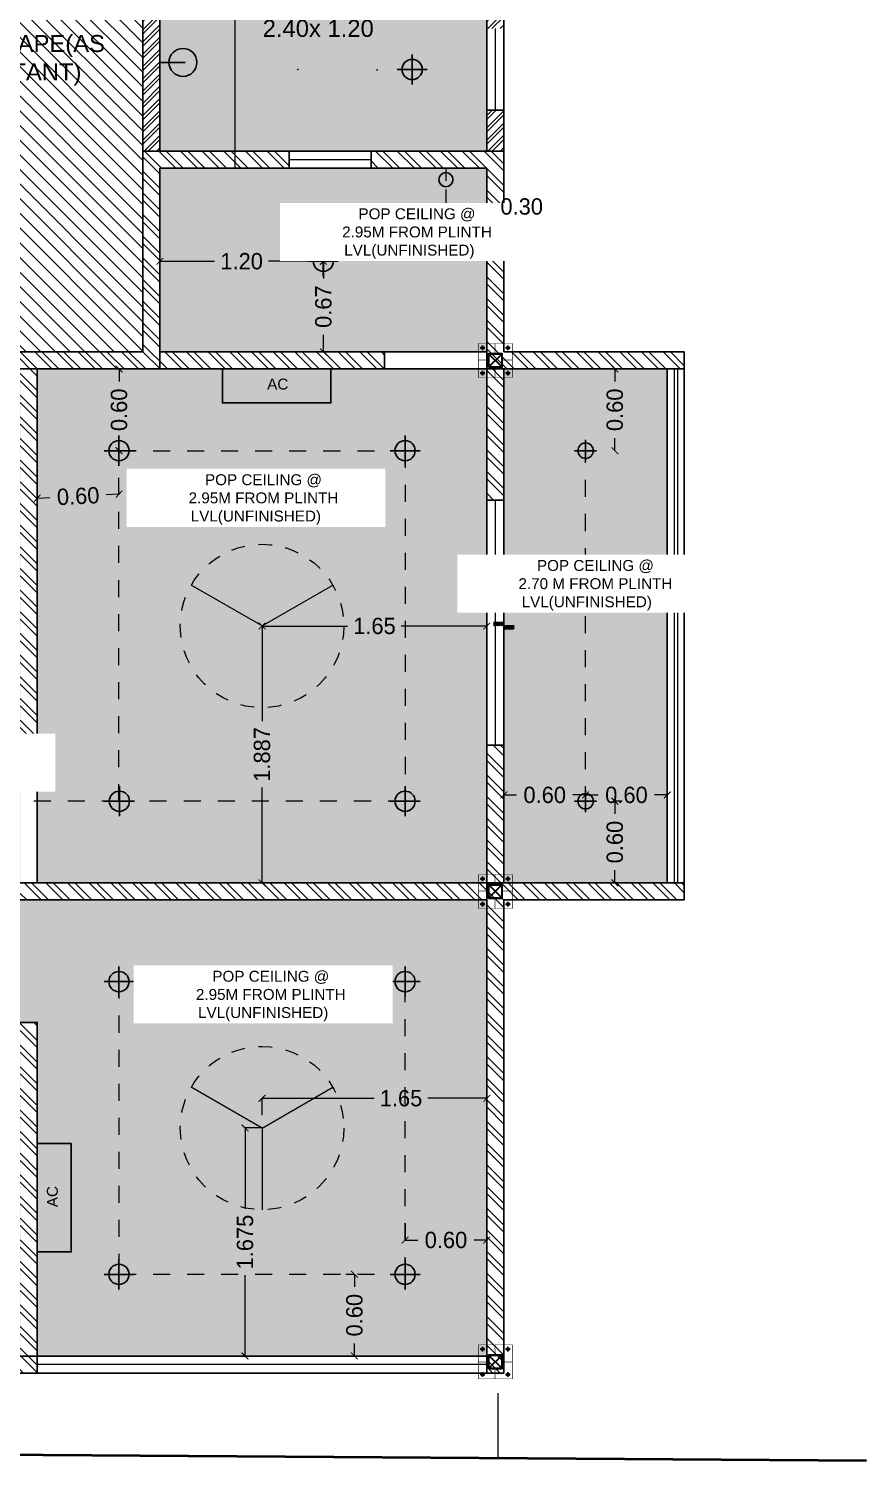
# Model space of a CAD drawing. Header units: metres. Extents: x 494 to 1845, y -666 to 1061.
# Drawn here: x 1543.15 to 1549.3, y 199.04 to 209.56 of the extents above; entities that cross this region are included whole.
import ezdxf

# ---------------------------------------------------------------- set-up
doc = ezdxf.new("R2010")
doc.units = ezdxf.units.M
doc.header["$MEASUREMENT"] = 0
for name, pattern in [('1', [0]), ('141011 - Typical Flr Plans -1 - 1.5 & 1-2 BHK_ Kolshet Namrata1$0$HIDDEN', [0.375, 0.25, -0.125]), ('_ZCAD_DYNDIM_LINETYPE_DATA_NAME_', [0.25, 0.125, -0.125]), ('HIDDEN', [0.375, 0.25, -0.125])]:
    doc.linetypes.add(name, pattern=pattern)
doc.layers.get('Defpoints').update_dxf_attribs({"color": 12})
for name, color, linetype, lineweight in [('.', 7, 'Continuous', 5), ('01 WALL', 7, 'Continuous', 25), ('A-Wall', 7, 'Continuous', 18), ('A-Wall Hatch', 8, 'Continuous', 9), ('DIMENSION', 8, 'Continuous', 5), ('ele ref line', 44, 'Continuous', 9), ('elec block', 14, 'Continuous', 9), ('Grid', 1, 'Continuous', 25), ('SCPL_BOLTS', 11, 'Continuous', 15), ('SCPL_ST PLATE', 222, 'Continuous', 0), ('VDA - FALSE CEILING', 7, 'Continuous', 5), ('VDA-HATCH', 8, 'Continuous', 9), ('VDA-PLUMBING', 8, 'Continuous', 13), ('VDA-RAILING', 25, 'Continuous', 5), ('VDA-SLIDING DOOR', 4, 'Continuous', 9), ('VDA-WALL', 250, 'Continuous', 25), ('VDA-WINDOW', 5, 'Continuous', 9), ('VDA_FURNITURE', 8, 'Continuous', 13)]:
    doc.layers.add(name, color=color, linetype=linetype, lineweight=lineweight)
for name, color, linetype in [('A-AREA', 1, 'Continuous'), ('BASE PLATE', 3, 'Continuous'), ('CEILING', 7, 'Continuous'), ('ceiling elec', 7, 'Continuous'), ('COLUMN', 1, 'Continuous'), ('PLOT - SURVEY', 1, '1'), ('SCPL HIDDEN', 8, 'HIDDEN'), ('SHEET', 7, 'Continuous'), ('TEXT', 7, 'Continuous'), ('TILE DROP', 180, '1'), ('VDA-TEXT', 250, '1'), ('VDA-WALL BELOW', 8, 'Continuous'), ('VDA_ELECTRICAL FIXTURES', 7, 'Continuous')]:
    doc.layers.add(name, color=color, linetype=linetype)
doc.styles.add('arial', font='arial.ttf', dxfattribs={"height": 0.3})
doc.styles.add('RS', font='GOTHIC.TTF')
doc.styles.get("Standard").update_dxf_attribs({"font": 'arial.ttf'})
doc.dimstyles.new('SMALL', dxfattribs={"dimtxt": 0.16, "dimasz": 0.05, "dimexe": 0, "dimexo": 0, "dimgap": 0.05, "dimtad": 0, "dimdec": 1, "dimzin": 0, "dimdsep": 46, "dimtxsty": 'RS', "dimblk": 'ARCHTICK', "dimcen": 2.5, "dimclrd": 256, "dimclre": 256, "dimclrt": 5, "dimadec": 0, "dimazin": 0, "dimtfac": 1, "dimtofl": 0, "dimtmove": 0, "dimatfit": 3, "dimldrblk": 'ARCHTICK', "dimfxl": 0, "dimtolj": 1, "dimtzin": 0, "dimarcsym": 0})
pattern_1 = [(135, (-4e-16, 0.375), (-0.00441942, -0.00441942), [])]

# ---------------------------------------------------------------- blocks, each defined once
blk = doc.blocks.new('athath')
at = {"layer": 'BASE PLATE', "const_width": 0.004}
blk.add_lwpolyline([(382058.464, 2057488.134), (382058.714, 2057488.134), (382058.714, 2057487.884), (382058.464, 2057487.884)], close=True, dxfattribs=at)
at = {"layer": 'COLUMN', "color": 5, "lineweight": 30}
for p, q in [((382058.639, 2057488.059), (382058.539, 2057487.959)), ((382058.639, 2057487.959), (382058.539, 2057488.059))]:
    blk.add_line(p, q, dxfattribs=at)
blk.add_lwpolyline([(382058.539, 2057488.059), (382058.539, 2057487.959), (382058.639, 2057487.959), (382058.639, 2057488.059)], close=True, dxfattribs=at)
at = {"layer": 'Grid', "color": 5, "const_width": 0.002}
blk.add_lwpolyline([(382058.539, 2057488.059), (382058.639, 2057488.059), (382058.639, 2057487.959), (382058.539, 2057487.959)], close=True, dxfattribs=at)
at = {"layer": 'Grid', "color": 5}
blk.add_lwpolyline([(382058.542, 2057488.056), (382058.636, 2057488.056), (382058.636, 2057487.962), (382058.542, 2057487.962)], close=True, dxfattribs=at)
at = {"layer": 'SCPL HIDDEN'}
for p, q in [((382058.513, 2057488.102), (382058.479, 2057488.102)), ((382058.496, 2057488.119), (382058.496, 2057488.085)), ((382058.665, 2057488.102), (382058.699, 2057488.102)), ((382058.682, 2057488.119), (382058.682, 2057488.085)), ((382058.513, 2057487.916), (382058.479, 2057487.916)), ((382058.496, 2057487.899), (382058.496, 2057487.933)), ((382058.665, 2057487.916), (382058.699, 2057487.916)), ((382058.682, 2057487.899), (382058.682, 2057487.933))]:
    blk.add_line(p, q, dxfattribs=at)
at = {"layer": 'SCPL_BOLTS'}
for centre in [(382058.496, 2057488.102), (382058.682, 2057488.102), (382058.496, 2057487.916), (382058.682, 2057487.916)]:
    blk.add_circle(centre, 0.0103, dxfattribs=at)
at = {"layer": 'SCPL_ST PLATE', "const_width": 0.002}
for points in [[(382058.586, 2057488.134), (382058.593, 2057488.134), (382058.593, 2057488.059), (382058.586, 2057488.059)], [(382058.464, 2057488.012), (382058.464, 2057488.005), (382058.539, 2057488.005), (382058.539, 2057488.012)], [(382058.586, 2057487.884), (382058.593, 2057487.884), (382058.593, 2057487.959), (382058.586, 2057487.959)], [(382058.639, 2057488.005), (382058.639, 2057488.012), (382058.714, 2057488.012), (382058.714, 2057488.005)]]:
    blk.add_lwpolyline(points, close=True, dxfattribs=at)
blk = doc.blocks.new('12w')
at = {"layer": 'VDA_ELECTRICAL FIXTURES', "color": 5, "ltscale": 0.1}
for p, q in [((87910.28, 3817.04), (87910.28, 3823.9)), ((87906.82, 3820.47), (87913.75, 3820.47))]:
    blk.add_line(p, q, dxfattribs=at)
blk.add_circle((87910.28, 3820.47), 2.32, dxfattribs=at)
blk = doc.blocks.new('TT-level diff-flat-14')
at = {"layer": 'TILE DROP'}
h = blk.add_hatch(dxfattribs=at)
h.set_pattern_fill('ANSI31', color=256, scale=0.05, angle=90, style=0)
h.set_pattern_definition(pattern_1)
h.paths.add_polyline_path([(-0.075, 0.025), (-0.075, 0), (0, 0), (0, 0.025)])
h = blk.add_hatch(dxfattribs=at)
h.set_pattern_fill('ANSI31', color=256, scale=0.05, angle=90, style=0)
h.set_pattern_definition(pattern_1)
h.paths.add_polyline_path([(0, 0), (0, -0.025), (0.075, -0.025), (0.075, 0)])
for points in [[(0, 0), (-0.075, 0)], [(0.075, -0.025), (0, -0.025), (0, 0), (-0.075, 0)]]:
    blk.add_lwpolyline(points, dxfattribs=at)
blk = doc.blocks.new('zw$4BD1')
at = {"color": 6}
blk.add_line((0.103, 0.272), (0.103, 0.085), dxfattribs=at)
at = {"layer": 'SHEET', "color": 6}
blk.add_circle((0.103, 0.103), 0.103, dxfattribs=at)
blk = doc.blocks.new('FAN 1')
at = {"layer": 'elec block', "color": 68, "true_color": 0x394d00}
for q in [(-3723.118, 868.374), (-3722.079, 868.374), (-3722.598, 867.474)]:
    blk.add_line((-3722.598, 868.074), q, dxfattribs=at)
at = {"layer": 'elec block', "color": 68, "linetype": '141011 - Typical Flr Plans -1 - 1.5 & 1-2 BHK_ Kolshet Namrata1$0$HIDDEN', "ltscale": 0.15, "true_color": 0x394d00}
blk.add_circle((-3722.598, 868.074), 0.6, dxfattribs=at)
blk = doc.blocks.new('AEYTUU')
at = {"layer": 'VDA_ELECTRICAL FIXTURES', "color": 6, "ltscale": 0.1}
for p, q in [((8244.0215, -3482.7523), (8243.8964, -3482.7523)), ((8243.959, -3482.8142), (8243.959, -3482.6904))]:
    blk.add_line(p, q, dxfattribs=at)
blk.add_circle((8243.959, -3482.7523), 0.0437, dxfattribs=at)
blk = doc.blocks.new('_ArchTick')
at = {"color": 0, "linetype": 'ByBlock', "const_width": 0.15}
blk.add_lwpolyline([(-0.5, -0.5), (0.5, 0.5)], dxfattribs=at)
blk = doc.blocks.new('*D667')
at = {"layer": 'Defpoints', "color": 0, "transparency": 16777216}
for p in [(6.955, 3.175), (7.209, 3.175), (7.209, 2.575)]:
    blk.add_point(p, dxfattribs=at)
at = {"layer": 'DIMENSION', "lineweight": -2, "transparency": 16777216}
for p, q in [((7.08, 3.175), (6.955, 3.175)), ((6.955, 3.175), (6.955, 3.082)), ((6.955, 2.575), (6.955, 2.668)), ((7.08, 2.575), (6.955, 2.575))]:
    blk.add_line(p, q, dxfattribs=at)
at = {"layer": 'DIMENSION', "lineweight": -2, "transparency": 16777216, "xscale": 0.05, "yscale": 0.05, "zscale": 0.05}
for p, rotation in [((6.955, 3.175), 90), ((6.955, 2.575), 270)]:
    blk.add_blockref('_ArchTick', p, dxfattribs=dict(at, rotation=rotation))
at = {"layer": 'DIMENSION', "color": 5, "transparency": 16777216, "insert": (6.955, 2.875), "char_height": 0.12, "attachment_point": 5, "rotation": 90, "style": 'RS'}
blk.add_mtext('\\A1;0.60', dxfattribs=at)
blk = doc.blocks.new('*D668')
at = {"layer": 'Defpoints', "color": 0, "transparency": 16777216}
for p in [(6.355, 2.228), (6.355, 2.226), (6.955, 2.259)]:
    blk.add_point(p, dxfattribs=at)
at = {"layer": 'DIMENSION', "lineweight": -2, "transparency": 16777216}
for p, q in [((6.355, 2.226), (6.448, 2.23)), ((6.355, 2.228), (6.355, 2.226)), ((6.955, 2.256), (6.861, 2.251)), ((6.955, 2.259), (6.955, 2.256))]:
    blk.add_line(p, q, dxfattribs=at)
at = {"layer": 'DIMENSION', "lineweight": -2, "transparency": 16777216, "xscale": 0.05, "yscale": 0.05, "zscale": 0.05}
for p, rotation in [((6.355, 2.226), 182.8813712850592), ((6.955, 2.256), 2.88137128505927)]:
    blk.add_blockref('_ArchTick', p, dxfattribs=dict(at, rotation=rotation))
at = {"layer": 'DIMENSION', "color": 5, "transparency": 16777216, "insert": (6.655, 2.241), "char_height": 0.12, "attachment_point": 5, "rotation": 2.8814, "style": 'RS'}
blk.add_mtext('\\A1;0.60', dxfattribs=at)
blk = doc.blocks.new('*D669')
at = {"layer": 'Defpoints', "color": 0, "transparency": 16777216}
for p in [(8.005, 1.287), (9.655, 1.287), (9.655, 1.287)]:
    blk.add_point(p, dxfattribs=at)
at = {"layer": 'DIMENSION', "lineweight": -2, "transparency": 16777216}
for p, q in [((8.005, 1.287), (8.633, 1.287)), ((8.005, 1.287), (8.005, 1.287)), ((9.655, 1.287), (9.026, 1.287)), ((9.655, 1.287), (9.655, 1.287))]:
    blk.add_line(p, q, dxfattribs=at)
at = {"layer": 'DIMENSION', "lineweight": -2, "transparency": 16777216, "xscale": 0.05, "yscale": 0.05, "zscale": 0.05}
for p, rotation in [((8.005, 1.287), 180.0001801217668), ((9.655, 1.287), 0.000180121766866083)]:
    blk.add_blockref('_ArchTick', p, dxfattribs=dict(at, rotation=rotation))
at = {"layer": 'DIMENSION', "color": 5, "transparency": 16777216, "insert": (8.83, 1.287), "char_height": 0.12, "attachment_point": 5, "rotation": 0.0002, "style": 'RS'}
blk.add_mtext('\\A1;1.65', dxfattribs=at)
blk = doc.blocks.new('*D670')
at = {"layer": 'Defpoints', "color": 0, "transparency": 16777216}
for p in [(8.005, 1.288), (8.005, -0.6), (8.005, -0.6)]:
    blk.add_point(p, dxfattribs=at)
at = {"layer": 'DIMENSION', "lineweight": -2, "transparency": 16777216}
for p, q in [((8.005, 1.288), (8.005, 1.288)), ((8.005, 1.288), (8.005, 0.588)), ((8.005, -0.6), (8.005, 0.1)), ((8.005, -0.6), (8.005, -0.6))]:
    blk.add_line(p, q, dxfattribs=at)
at = {"layer": 'DIMENSION', "lineweight": -2, "transparency": 16777216, "xscale": 0.05, "yscale": 0.05, "zscale": 0.05}
for p, rotation in [((8.005, 1.288), 90), ((8.005, -0.6), 270)]:
    blk.add_blockref('_ArchTick', p, dxfattribs=dict(at, rotation=rotation))
at = {"layer": 'DIMENSION', "color": 5, "transparency": 16777216, "insert": (8.005, 0.344), "char_height": 0.12, "attachment_point": 5, "rotation": 90, "style": 'RS'}
blk.add_mtext('\\A1;1.887', dxfattribs=at)
blk = doc.blocks.new('*D671')
at = {"layer": 'Defpoints', "color": 0, "transparency": 16777216}
for p in [(9.055, -3.061), (9.655, -3.061), (9.655, -3.223)]:
    blk.add_point(p, dxfattribs=at)
at = {"layer": 'DIMENSION', "lineweight": -2, "transparency": 16777216}
for p, q in [((9.055, -3.098), (9.055, -3.223)), ((9.655, -3.098), (9.655, -3.223)), ((9.055, -3.223), (9.148, -3.223)), ((9.655, -3.223), (9.561, -3.223))]:
    blk.add_line(p, q, dxfattribs=at)
at = {"layer": 'DIMENSION', "lineweight": -2, "transparency": 16777216, "xscale": 0.05, "yscale": 0.05, "zscale": 0.05}
for p, rotation in [((9.055, -3.223), 179.9989155204325), ((9.655, -3.223), 359.9989155204325)]:
    blk.add_blockref('_ArchTick', p, dxfattribs=dict(at, rotation=rotation))
at = {"layer": 'DIMENSION', "color": 5, "transparency": 16777216, "insert": (9.355, -3.223), "char_height": 0.12, "attachment_point": 5, "rotation": 359.9989, "style": 'RS'}
blk.add_mtext('\\A1;0.60', dxfattribs=at)
blk = doc.blocks.new('*D672')
at = {"layer": 'Defpoints', "color": 0, "transparency": 16777216}
for p in [(8.62, -3.475), (8.62, -4.075), (8.683, -4.075)]:
    blk.add_point(p, dxfattribs=at)
at = {"layer": 'DIMENSION', "lineweight": -2, "transparency": 16777216}
for p, q in [((8.62, -3.475), (8.683, -3.475)), ((8.683, -3.475), (8.683, -3.568)), ((8.683, -4.075), (8.683, -3.982)), ((8.62, -4.075), (8.683, -4.075))]:
    blk.add_line(p, q, dxfattribs=at)
at = {"layer": 'DIMENSION', "lineweight": -2, "transparency": 16777216, "xscale": 0.05, "yscale": 0.05, "zscale": 0.05}
for p, rotation in [((8.683, -3.475), 90), ((8.683, -4.075), 270)]:
    blk.add_blockref('_ArchTick', p, dxfattribs=dict(at, rotation=rotation))
at = {"layer": 'DIMENSION', "color": 5, "transparency": 16777216, "insert": (8.683, -3.775), "char_height": 0.12, "attachment_point": 5, "rotation": 90, "style": 'RS'}
blk.add_mtext('\\A1;0.60', dxfattribs=at)
blk = doc.blocks.new('*D673')
at = {"layer": 'Defpoints', "color": 0, "transparency": 16777216}
for p in [(9.655, -2.182), (8.005, -2.4), (9.655, -2.4)]:
    blk.add_point(p, dxfattribs=at)
at = {"layer": 'DIMENSION', "lineweight": -2, "transparency": 16777216}
for p, q in [((8.005, -2.307), (8.005, -2.182)), ((8.005, -2.182), (8.829, -2.182)), ((9.655, -2.182), (9.221, -2.182)), ((9.655, -2.307), (9.655, -2.182))]:
    blk.add_line(p, q, dxfattribs=at)
at = {"layer": 'DIMENSION', "lineweight": -2, "transparency": 16777216, "xscale": 0.05, "yscale": 0.05, "zscale": 0.05}
for p, rotation in [((8.005, -2.182), 180.0001342690408), ((9.655, -2.182), 0.0001342690408665978)]:
    blk.add_blockref('_ArchTick', p, dxfattribs=dict(at, rotation=rotation))
at = {"layer": 'DIMENSION', "color": 5, "transparency": 16777216, "insert": (9.025, -2.182), "char_height": 0.12, "attachment_point": 5, "rotation": 0.0001, "style": 'RS'}
blk.add_mtext('\\A1;1.65', dxfattribs=at)
blk = doc.blocks.new('*D674')
at = {"layer": 'Defpoints', "color": 0, "transparency": 16777216}
for p in [(8.005, -2.4), (7.88, -4.075), (8.005, -4.075)]:
    blk.add_point(p, dxfattribs=at)
at = {"layer": 'DIMENSION', "lineweight": -2, "transparency": 16777216}
for p, q in [((8.005, -2.4), (7.88, -2.4)), ((7.88, -2.4), (7.88, -2.995)), ((7.88, -4.075), (7.88, -3.48)), ((8.005, -4.075), (7.88, -4.075))]:
    blk.add_line(p, q, dxfattribs=at)
at = {"layer": 'DIMENSION', "lineweight": -2, "transparency": 16777216, "xscale": 0.05, "yscale": 0.05, "zscale": 0.05}
for p, rotation in [((7.88, -2.4), 90.00032576772769), ((7.88, -4.075), 270.0003257677276)]:
    blk.add_blockref('_ArchTick', p, dxfattribs=dict(at, rotation=rotation))
at = {"layer": 'DIMENSION', "color": 5, "transparency": 16777216, "insert": (7.88, -3.238), "char_height": 0.12, "attachment_point": 5, "rotation": 90.0003, "style": 'RS'}
blk.add_mtext('\\A1;1.675', dxfattribs=at)
blk = doc.blocks.new('*D679')
at = {"layer": 'Defpoints', "color": 0, "transparency": 16777216}
for p in [(7.255, 3.966), (7.255, 3.966), (8.455, 3.966)]:
    blk.add_point(p, dxfattribs=at)
at = {"layer": 'DIMENSION', "lineweight": -2, "transparency": 16777216}
for p, q in [((7.255, 3.966), (7.255, 3.966)), ((7.255, 3.966), (7.657, 3.966)), ((8.455, 3.966), (8.052, 3.966)), ((8.455, 3.966), (8.455, 3.966))]:
    blk.add_line(p, q, dxfattribs=at)
at = {"layer": 'DIMENSION', "lineweight": -2, "transparency": 16777216, "xscale": 0.05, "yscale": 0.05, "zscale": 0.05, "rotation": 180}
blk.add_blockref('_ArchTick', (7.255, 3.966), dxfattribs=at)
at = {"layer": 'DIMENSION', "lineweight": -2, "transparency": 16777216, "xscale": 0.05, "yscale": 0.05, "zscale": 0.05}
blk.add_blockref('_ArchTick', (8.455, 3.966), dxfattribs=at)
at = {"layer": 'DIMENSION', "color": 5, "transparency": 16777216, "insert": (7.855, 3.966), "char_height": 0.12, "attachment_point": 5, "style": 'RS'}
blk.add_mtext('\\A1;1.20', dxfattribs=at)
blk = doc.blocks.new('*D680')
at = {"layer": 'Defpoints', "color": 0, "transparency": 16777216}
for p in [(8.529, 3.966), (8.455, 3.3), (8.529, 3.3)]:
    blk.add_point(p, dxfattribs=at)
at = {"layer": 'DIMENSION', "lineweight": -2, "transparency": 16777216}
for p, q in [((8.529, 3.966), (8.455, 3.966)), ((8.455, 3.966), (8.455, 3.84)), ((8.455, 3.3), (8.455, 3.426)), ((8.529, 3.3), (8.455, 3.3))]:
    blk.add_line(p, q, dxfattribs=at)
at = {"layer": 'DIMENSION', "lineweight": -2, "transparency": 16777216, "xscale": 0.05, "yscale": 0.05, "zscale": 0.05}
for p, rotation in [((8.455, 3.966), 90), ((8.455, 3.3), 270)]:
    blk.add_blockref('_ArchTick', p, dxfattribs=dict(at, rotation=rotation))
at = {"layer": 'DIMENSION', "color": 5, "transparency": 16777216, "insert": (8.455, 3.633), "char_height": 0.12, "attachment_point": 5, "rotation": 90, "style": 'RS'}
blk.add_mtext('\\A1;0.67', dxfattribs=at)
blk = doc.blocks.new('*D681')
at = {"layer": 'Defpoints', "color": 0, "transparency": 16777216}
for p in [(9.355, 4.65), (9.655, 4.65), (9.655, 4.368)]:
    blk.add_point(p, dxfattribs=at)
at = {"layer": 'DIMENSION', "lineweight": -2, "transparency": 16777216}
for p, q in [((9.355, 4.493), (9.355, 4.368)), ((9.655, 4.493), (9.655, 4.368)), ((9.355, 4.368), (9.655, 4.368)), ((9.655, 4.368), (9.705, 4.368))]:
    blk.add_line(p, q, dxfattribs=at)
at = {"layer": 'DIMENSION', "lineweight": -2, "transparency": 16777216, "xscale": 0.05, "yscale": 0.05, "zscale": 0.05, "rotation": 180}
blk.add_blockref('_ArchTick', (9.355, 4.368), dxfattribs=at)
at = {"layer": 'DIMENSION', "lineweight": -2, "transparency": 16777216, "xscale": 0.05, "yscale": 0.05, "zscale": 0.05}
blk.add_blockref('_ArchTick', (9.655, 4.368), dxfattribs=at)
at = {"layer": 'DIMENSION', "color": 5, "transparency": 16777216, "insert": (9.911, 4.368), "char_height": 0.12, "attachment_point": 5, "style": 'RS'}
blk.add_mtext('\\A1;0.30', dxfattribs=at)
blk = doc.blocks.new('*D682')
at = {"layer": 'Defpoints', "color": 0, "transparency": 16777216}
for p in [(9.78, 0.046), (9.78, 0.043), (10.38, 0.043)]:
    blk.add_point(p, dxfattribs=at)
at = {"layer": 'DIMENSION', "lineweight": -2, "transparency": 16777216}
for p, q in [((9.78, 0.043), (9.78, 0.046)), ((9.78, 0.046), (9.873, 0.046)), ((10.38, 0.046), (10.286, 0.046)), ((10.38, 0.043), (10.38, 0.046))]:
    blk.add_line(p, q, dxfattribs=at)
at = {"layer": 'DIMENSION', "lineweight": -2, "transparency": 16777216, "xscale": 0.05, "yscale": 0.05, "zscale": 0.05, "rotation": 180}
blk.add_blockref('_ArchTick', (9.78, 0.046), dxfattribs=at)
at = {"layer": 'DIMENSION', "lineweight": -2, "transparency": 16777216, "xscale": 0.05, "yscale": 0.05, "zscale": 0.05}
blk.add_blockref('_ArchTick', (10.38, 0.046), dxfattribs=at)
at = {"layer": 'DIMENSION', "color": 5, "transparency": 16777216, "insert": (10.08, 0.046), "char_height": 0.12, "attachment_point": 5, "style": 'RS'}
blk.add_mtext('\\A1;0.60', dxfattribs=at)
blk = doc.blocks.new('*D683')
at = {"layer": 'Defpoints', "color": 0, "transparency": 16777216}
for p in [(10.98, 0.046), (10.38, -0.046), (10.98, -0.046)]:
    blk.add_point(p, dxfattribs=at)
at = {"layer": 'DIMENSION', "lineweight": -2, "transparency": 16777216}
for p, q in [((10.38, -0.046), (10.38, 0.046)), ((10.38, 0.046), (10.473, 0.046)), ((10.98, 0.046), (10.886, 0.046)), ((10.98, -0.046), (10.98, 0.046))]:
    blk.add_line(p, q, dxfattribs=at)
at = {"layer": 'DIMENSION', "lineweight": -2, "transparency": 16777216, "xscale": 0.05, "yscale": 0.05, "zscale": 0.05, "rotation": 180}
blk.add_blockref('_ArchTick', (10.38, 0.046), dxfattribs=at)
at = {"layer": 'DIMENSION', "lineweight": -2, "transparency": 16777216, "xscale": 0.05, "yscale": 0.05, "zscale": 0.05}
blk.add_blockref('_ArchTick', (10.98, 0.046), dxfattribs=at)
at = {"layer": 'DIMENSION', "color": 5, "transparency": 16777216, "insert": (10.68, 0.046), "char_height": 0.12, "attachment_point": 5, "style": 'RS'}
blk.add_mtext('\\A1;0.60', dxfattribs=at)
blk = doc.blocks.new('*D684')
at = {"layer": 'Defpoints', "color": 0, "transparency": 16777216}
for p in [(10.648, 0), (10.595, -0.6), (10.648, -0.6)]:
    blk.add_point(p, dxfattribs=at)
at = {"layer": 'DIMENSION', "lineweight": -2, "transparency": 16777216}
for p, q in [((10.648, 0), (10.595, 0)), ((10.595, 0), (10.595, -0.093)), ((10.595, -0.6), (10.595, -0.507)), ((10.648, -0.6), (10.595, -0.6))]:
    blk.add_line(p, q, dxfattribs=at)
at = {"layer": 'DIMENSION', "lineweight": -2, "transparency": 16777216, "xscale": 0.05, "yscale": 0.05, "zscale": 0.05}
for p, rotation in [((10.595, 0), 89.99993965335076), ((10.595, -0.6), 269.9999396533508)]:
    blk.add_blockref('_ArchTick', p, dxfattribs=dict(at, rotation=rotation))
at = {"layer": 'DIMENSION', "color": 5, "transparency": 16777216, "insert": (10.595, -0.3), "char_height": 0.12, "attachment_point": 5, "rotation": 89.9999, "style": 'RS'}
blk.add_mtext('\\A1;0.60', dxfattribs=at)
blk = doc.blocks.new('*D685')
at = {"layer": 'Defpoints', "color": 0, "transparency": 16777216}
for p in [(10.595, 3.175), (10.595, 3.175), (10.595, 2.575)]:
    blk.add_point(p, dxfattribs=at)
at = {"layer": 'DIMENSION', "lineweight": -2, "transparency": 16777216}
for p, q in [((10.595, 3.175), (10.595, 3.175)), ((10.595, 3.175), (10.595, 3.082)), ((10.595, 2.575), (10.595, 2.668)), ((10.595, 2.575), (10.595, 2.575))]:
    blk.add_line(p, q, dxfattribs=at)
at = {"layer": 'DIMENSION', "lineweight": -2, "transparency": 16777216, "xscale": 0.05, "yscale": 0.05, "zscale": 0.05}
for p, rotation in [((10.595, 3.175), 90), ((10.595, 2.575), 270)]:
    blk.add_blockref('_ArchTick', p, dxfattribs=dict(at, rotation=rotation))
at = {"layer": 'DIMENSION', "color": 5, "transparency": 16777216, "insert": (10.595, 2.875), "char_height": 0.12, "attachment_point": 5, "rotation": 90, "style": 'RS'}
blk.add_mtext('\\A1;0.60', dxfattribs=at)
blk = doc.blocks.new('FDG GHGS')
at = {"layer": 'VDA_ELECTRICAL FIXTURES', "color": 1}
blk.add_lwpolyline([(2747.225, -2336.761), (2751.192, -2336.761), (2751.192, -2338.001), (2747.225, -2338.001)], close=True, dxfattribs=at)
at = {"layer": 'VDA_ELECTRICAL FIXTURES', "extrusion": (-0.000127556, -1.52776e-05, 1), "insert": (2749.25, -2337.113, 0), "char_height": 0.4, "width": 11.8893, "attachment_point": 2, "text_direction": (1, 0, 0.000128)}
blk.add_mtext('AC', dxfattribs=at)
blk = doc.blocks.new('sadfadsf')
at = {"layer": 'A-Wall Hatch', "ltscale": 0.1}
h = blk.add_hatch(dxfattribs=at)
h.set_pattern_fill('ANSI32', color=256, scale=0.3, angle=270)
h.set_pattern_definition([(315, (0.4603, -2.02692), (0.0795495, 0.0795495), []), (315, (0.4603, -2.07996), (0.0795495, 0.0795495), [])])
h.paths.add_polyline_path([(2.6547, 2.875), (0.9847, 2.875), (0.9847, 5.55), (4.8797, 5.55), (4.8797, 5.675), (-0.6153, 5.675), (-0.6153, 5.55), (0.8597, 5.55), (0.8597, 4.35), (0.5097, 4.35), (0.5097, 4.225), (0.8597, 4.225), (0.8597, 2.875), (0.5097, 2.875), (0.5097, 2.75), (2.6547, 2.75)])
h.paths.add_polyline_path([(-1.4903, -2.65), (-1.4903, -0.6), (-0.6153, -0.6), (-0.6153, 4.35), (-0.4903, 4.35), (-0.4903, -0.6), (-0.2203, -0.6), (-0.2203, -0.725), (-1.3653, -0.725), (-1.3653, -2.65)])
h.paths.add_polyline_path([(3.8547, -0.6), (1.5797, -0.6), (1.5797, -4.2), (1.7047, -4.2), (1.7047, -0.725), (3.8547, -0.725)])
h.paths.add_polyline_path([(5.2547, 3.2999), (5.2488, 3.2999), (4.8797, 3.3), (4.8797, 4.35), (4.7547, 4.35), (4.7547, 3.3), (3.8547, 3.3), (3.8547, 2.75), (3.9797, 2.75), (3.9797, 3.175), (4.7547, 3.175), (4.7547, 0.3), (4.8797, 0.3), (4.8797, 1.1), (5.6047, 1.1), (5.6047, 1.225), (4.8797, 1.225), (4.8797, 3.175), (5.2547, 3.175)])
h.paths.add_polyline_path([(8.9047, 3.3), (7.2547, 3.3), (7.2547, 4.65), (8.2047, 4.65), (8.2047, 4.7749), (7.1297, 4.775), (7.1297, 3.3), (5.8547, 3.3), (5.8547, 3.175), (8.9047, 3.175)])
h.paths.add_polyline_path([(5.6047, -1.625), (4.8797, -1.625), (4.8797, -0.725), (5.3297, -0.725), (5.3297, -0.6), (4.7547, -0.6), (4.7547, -4.2), (5.2547, -4.2), (5.2547, -4.0751), (5.2488, -4.0751), (4.8797, -4.075), (4.8797, -1.75), (5.6047, -1.75)])
h.paths.add_polyline_path([(9.7797, 4.775), (8.8047, 4.775), (8.8047, 4.65), (9.6547, 4.65), (9.6547, 3.3), (9.7797, 3.3)])
h.paths.add_polyline_path([(6.3547, -1.625), (6.2297, -1.625), (6.2297, -4.075), (5.8547, -4.075), (5.8547, -4.2), (6.3547, -4.2)])
h.paths.add_polyline_path([(6.3547, 3.175), (6.2297, 3.175), (6.2297, 0.3), (6.3547, 0.3)])
h.paths.add_polyline_path([(11.1047, 3.3), (9.7797, 3.3), (9.7797, 3.175), (11.1047, 3.175)])
h.paths.add_polyline_path([(9.7797, 3.3), (9.6547, 3.3), (9.6547, 3.175), (9.7797, 3.175)])
h.paths.add_polyline_path([(9.7797, 0.4125), (9.6547, 0.4125), (9.6547, -0.6), (6.2297, -0.6), (6.2297, -0.725), (9.6547, -0.725), (9.6547, -4.2), (9.7797, -4.2), (9.7797, -0.725), (11.1047, -0.725), (11.1047, -0.6), (9.7797, -0.6)])
h.paths.add_polyline_path([(9.6547, 2.2125), (9.7797, 2.2125), (9.7797, 3.175), (9.6547, 3.175)])
at = {"layer": 'VDA-HATCH', "true_color": 0xdbdbdb}
h = blk.add_hatch(color=254, dxfattribs=at)
h.dxf.hatch_style = 1
h.paths.add_polyline_path([(-0.4903, 2.75), (3.9797, 2.75), (3.9797, 3.175), (4.7547, 3.175), (4.7547, -0.6), (-0.4903, -0.6)])
h.paths.add_polyline_path([(6.3547, -4.075), (9.6547, -4.075), (9.6547, -0.725), (4.8797, -0.725), (4.8797, -1.625), (6.3547, -1.625)])
h.paths.add_polyline_path([(6.3547, 3.175), (9.6547, 3.175), (9.6547, -0.6), (6.3547, -0.6)])
h.paths.add_polyline_path([(1.7047, -0.725), (4.7547, -0.725), (4.7547, -4.075), (1.7047, -4.075)])
h.paths.add_polyline_path([(0.9847, 2.875), (3.8547, 2.875), (3.8547, 3.3), (4.7547, 3.3), (4.7547, 5.55), (0.9847, 5.55)])
h.paths.add_polyline_path([(7.2547, 3.3), (9.6547, 3.3), (9.6547, 4.65), (7.2547, 4.65)])
h.paths.add_polyline_path([(4.8797, -1.75), (6.2297, -1.75), (6.2297, -4.075), (4.8797, -4.075)])
h.paths.add_polyline_path([(4.8797, 1.225), (6.2297, 1.225), (6.2297, 3.175), (4.8797, 3.175)])
h.paths.add_polyline_path([(4.8797, 1.1), (6.2297, 1.1), (6.2297, -0.6), (4.8797, -0.6)])
h.paths.add_polyline_path([(0.8597, 2.875), (-0.4903, 2.875), (-0.4903, 4.225), (0.8597, 4.225)])
h.paths.add_polyline_path([(0.8597, 4.35), (-0.4903, 4.35), (-0.4903, 5.55), (0.8597, 5.55)])
at = {"layer": 'VDA-HATCH', "true_color": 0xb2b2b2}
h = blk.add_hatch(color=253, dxfattribs=at)
h.dxf.hatch_style = 1
h.paths.add_polyline_path([(-1.3653, -0.725), (1.5797, -0.725), (1.5797, -2.525), (-1.3653, -2.525)])
h.paths.add_polyline_path([(9.7797, 3.175), (10.9797, 3.175), (10.9797, -0.6), (9.7797, -0.6)])
at = {"layer": 'A-AREA'}
blk.add_lwpolyline([(4.7547, 5.55), (4.7547, 3.175), (7.2547, 3.175), (7.2547, 4.65), (9.6547, 4.65), (9.6547, 3.175), (10.9797, 3.175), (10.9797, -0.6), (9.6548, -0.6), (9.6547, -4.075), (1.7047, -4.075), (1.7047, -2.525), (-1.3653, -2.525), (-1.3653, -0.725), (-0.4903, -0.725)], dxfattribs=at)
at = {"layer": 'CEILING', "color": 6}
for points in [[(7.2547, 3.3), (9.6547, 3.3), (9.6547, 4.65), (7.2547, 4.65)], [(6.3547, 3.175), (9.6547, 3.175), (9.6547, -0.6), (6.3547, -0.6)], [(9.7797, 3.175), (10.9797, 3.175), (10.9797, -0.6), (9.7797, -0.6)], [(6.3547, -4.075), (9.6547, -4.075), (9.6547, -0.725), (4.8797, -0.725), (4.8797, -1.625), (6.3547, -1.625)]]:
    blk.add_lwpolyline(points, close=True, dxfattribs=at)
at = {"layer": 'VDA - FALSE CEILING', "color": 253, "linetype": '_ZCAD_DYNDIM_LINETYPE_DATA_NAME_'}
for p, q in [((10.3797, -0.0151), (10.3797, 2.575)), ((6.9547, 0), (4.1547, 0))]:
    blk.add_line(p, q, dxfattribs=at)
for points in [[(9.0547, 0), (6.9547, 0), (6.9547, 2.575), (9.0547, 2.575)], [(6.9547, -3.475), (9.0548, -3.475), (9.0548, -1.325), (6.9547, -1.325)]]:
    blk.add_lwpolyline(points, close=True, dxfattribs=at)
at = {"layer": 'VDA-RAILING'}
for p, q in [((11.0297, 3.175), (11.0297, -0.6)), ((11.0547, 3.175), (11.0547, -0.6))]:
    blk.add_line(p, q, dxfattribs=at)
at = {"layer": 'VDA-SLIDING DOOR'}
for p, q in [((9.7172, 2.2125), (9.7172, 0.4125)), ((9.6547, -4.1375), (6.3547, -4.1375))]:
    blk.add_line(p, q, dxfattribs=at)
at = {"layer": 'VDA-WALL'}
for p, q in [((7.1297, 4.775), (8.2047, 4.7749)), ((7.1297, 3.3), (7.1297, 4.775)), ((8.2047, 4.65), (8.2047, 4.7749)), ((8.8047, 4.775), (9.7797, 4.775)), ((8.8047, 4.65), (8.8047, 4.775)), ((9.7797, 3.3), (9.7797, 4.775)), ((7.2547, 4.65), (8.2047, 4.65)), ((7.2547, 3.3), (7.2547, 4.65)), ((8.8047, 4.65), (9.6547, 4.65)), ((9.6547, 2.2125), (9.6547, 4.65)), ((5.8547, 3.3), (7.1297, 3.3)), ((7.2547, 3.3), (8.9047, 3.3)), ((8.9047, 3.175), (8.9047, 3.3)), ((9.7797, 3.3), (11.1047, 3.3)), ((11.1047, 3.175), (11.1047, 3.3)), ((5.8547, 3.175), (8.9047, 3.175)), ((6.3547, 0.3), (6.3547, 3.175)), ((9.7797, 3.175), (11.1047, 3.175)), ((9.7797, 2.2125), (9.7797, 3.175)), ((9.6547, 2.2125), (9.7797, 2.2125)), ((9.6547, -0.6), (9.6547, 0.4125)), ((9.6547, 0.4125), (9.7797, 0.4125)), ((9.7797, -0.6), (9.7797, 0.4125)), ((6.3547, 0.3), (6.2297, 0.3)), ((9.6547, -0.6), (6.2297, -0.6)), ((11.1047, -0.6), (9.7797, -0.6)), ((11.1047, -0.725), (11.1047, -0.6)), ((9.6547, -0.725), (6.2297, -0.725)), ((9.6547, -4.2), (9.6547, -0.725)), ((9.7797, -4.2), (9.7797, -0.725)), ((11.1047, -0.725), (9.7797, -0.725)), ((6.2297, -1.625), (6.3547, -1.625)), ((6.3547, -4.2), (6.3547, -1.625)), ((5.8547, -4.2), (6.3547, -4.2)), ((9.6547, -4.2), (9.7797, -4.2))]:
    blk.add_line(p, q, dxfattribs=at)
at = {"layer": 'VDA-WALL BELOW'}
for p, q in [((8.2047, 4.7749), (8.8047, 4.7749)), ((8.8047, 4.65), (8.2047, 4.65)), ((10.9797, 3.175), (10.9797, -0.6)), ((11.1047, 3.175), (11.1047, -0.6)), ((9.6547, 2.2125), (9.6547, 0.4125)), ((9.7797, 2.2125), (9.7797, 0.4125)), ((9.6547, -4.075), (6.3547, -4.075)), ((9.6547, -4.2), (6.3547, -4.2))]:
    blk.add_line(p, q, dxfattribs=at)
at = {"layer": 'VDA-WINDOW'}
blk.add_line((8.8047, 4.7125), (8.2047, 4.7125), dxfattribs=at)
at = {"xscale": 0.4999999999995894, "yscale": 0.4999999999995894, "zscale": 0.4999999999995894}
blk.add_blockref('zw$4BD1', (9.3034, 4.5141, 0), dxfattribs=at)
at = {"rotation": 180}
blk.add_blockref('TT-level diff-flat-14', (9.7797, 1.2875), dxfattribs=at)
at = {"layer": '01 WALL', "xscale": 1.296, "yscale": 1.296, "zscale": 1.296}
for p in [(-10673.7911, 4516.222), (-10673.7911, 4513.647)]:
    blk.add_blockref('AEYTUU', p, dxfattribs=at)
at = {"layer": 'A-Wall', "color": 2, "xscale": 0.2008498186047711, "yscale": 0.2008498186047711, "zscale": 0.2008498186047711}
blk.add_blockref('FDG GHGS', (-544.0661, 472.513), dxfattribs=at)
at = {"layer": 'A-Wall', "color": 2, "xscale": 0.2008498186047711, "yscale": 0.2008498186047711, "zscale": 0.2008498186047711, "rotation": 89.99999999999999}
blk.add_blockref('FDG GHGS', (-462.9833, -555.0905), dxfattribs=at)
at = {"layer": 'ceiling elec', "color": 55, "lineweight": 0, "xscale": 0.032002010394372, "yscale": 0.032002010394372, "zscale": 0.032002010394372, "rotation": 90.00000000000001}
for p in [(130.7174, -2809.3396, 0), (129.2174, -2810.7307), (131.3175, -2810.7307), (129.2204, -2813.3057, 0.0002), (131.3175, -2813.3057), (129.2174, -2814.6307), (131.3175, -2814.6307), (129.2174, -2816.7807), (131.3175, -2816.7807)]:
    blk.add_blockref('12w', p, dxfattribs=at)
at = {"layer": 'ele ref line', "color": 14}
for p in [(3730.6029, -866.7868), (3730.603, -870.4743)]:
    blk.add_blockref('FAN 1', p, dxfattribs=at)
at = {"layer": 'DIMENSION'}
for p1, p2, distance, override, picture, middle in [((9.3547, 4.65, 0), (9.6547, 4.65), -0.2815, {"dimtxt": 0.12, "dimdec": 2, "dimblk": 'ArchTick'}, '*D681', (9.9114, 4.3685)), ((8.4547, 3.9661, 0), (7.2547, 3.9661), 0, {"dimtxt": 0.12, "dimdec": 2, "dimblk": 'ArchTick'}, '*D679', (7.8547, 3.9662)), ((8.5288, 3.9662, 0), (8.5288, 3.3), -0.0741, {"dimtxt": 0.12, "dimdec": 2, "dimblk": 'ArchTick'}, '*D680', (8.4547, 3.6331)), ((7.2088, 2.575), (7.2088, 3.175), 0.2541, {"dimtxt": 0.12, "dimdec": 2, "dimblk": 'ArchTick'}, '*D667', (6.9547, 2.875)), ((10.5952, 2.575), (10.5952, 3.175), 0, {"dimtxt": 0.12, "dimdec": 2, "dimblk": 'ArchTick'}, '*D685', (10.5952, 2.875)), ((6.9547, 2.2585), (6.3547, 2.2283), 0.0026, {"dimtxt": 0.12, "dimdec": 2, "dimblk": 'ArchTick'}, '*D668', (6.6548, 2.2408)), ((8.00463, 1.2875), (8.00463, -0.59999), 0, {"dimtxt": 0.12, "dimdec": 3, "dimblk": 'ArchTick'}, '*D670', (8.00463, 0.34375)), ((8.0046, 1.2875), (9.6547, 1.2875), 0, {"dimtxt": 0.12, "dimdec": 2, "dimblk": 'ArchTick'}, '*D669', (8.8297, 1.2875)), ((10.3797, 0.0428), (9.7797, 0.0428), -0.003, {"dimtxt": 0.12, "dimdec": 2, "dimblk": 'ArchTick'}, '*D682', (10.0797, 0.0458)), ((10.3797, -0.0456), (10.9797, -0.0456), 0.0915, {"dimtxt": 0.12, "dimdec": 2, "dimblk": 'ArchTick'}, '*D683', (10.6797, 0.0458)), ((10.6476, 0), (10.6476, -0.6), -0.0524, {"dimtxt": 0.12, "dimdec": 2, "dimblk": 'ArchTick'}, '*D684', (10.5952, -0.3)), ((8.0047, -2.4), (8.0047, -4.075), -0.1245, {"dimtxt": 0.12, "dimdec": 3, "dimblk": 'ArchTick'}, '*D674', (7.8802, -3.2375)), ((9.0548, -3.0614), (9.6547, -3.0614), -0.1616, {"dimtxt": 0.12, "dimdec": 2, "dimblk": 'ArchTick'}, '*D671', (9.3547, -3.2231)), ((8.6199, -3.475), (8.6199, -4.075), 0.0632, {"dimtxt": 0.12, "dimdec": 2, "dimblk": 'ArchTick'}, '*D672', (8.6832, -3.775))]:
    dim = blk.add_aligned_dim(p1=p1, p2=p2, distance=distance, dimstyle='SMALL', override=override, dxfattribs=at)
    dim.commit()
    dim.dimension.update_dxf_attribs({"geometry": picture, "text_midpoint": middle})
dim = blk.add_linear_dim(base=(9.6547, -2.1819), p1=(8.0047, -2.4), p2=(9.6547, -2.4), angle=0.00013, dimstyle='SMALL', override={"dimtxt": 0.12, "dimdec": 2, "dimblk": 'ArchTick'}, dxfattribs=at)
dim.commit()
dim.dimension.update_dxf_attribs({"geometry": '*D673', "text_midpoint": (9.025, -2.1819), "dimtype": 129})
at = {"layer": 'TEXT', "extrusion": (-0.000127556, 1.52776e-05, 1), "char_height": 0.08, "width": 1.819509, "attachment_point": 2, "text_direction": (1, 0, 0.000128), "bg_fill": 2}
for s, insert in [('\\pi0.11179;POP CEILING @\\P2.95M FROM PLINTH LVL(UNFINISHED)', (9.0863, 4.3549, 0)), ('\\pi0.11179;POP CEILING @\\P2.95M FROM PLINTH LVL(UNFINISHED)', (7.9596, 2.4016, 0)), ('\\pi0.12731;POP CEILING @\\P2.70 M FROM PLINTH LVL(UNFINISHED)', (10.3886, 1.7717, 0.0001)), ('\\pi0.11179;POP CEILING @\\P2.95M FROM PLINTH LVL(UNFINISHED)', (5.5382, 0.456, 0)), ('\\pi0.11179;POP CEILING @\\P2.95M FROM PLINTH LVL(UNFINISHED)', (8.0132, -1.2456, 0))]:
    blk.add_mtext(s, dxfattribs=dict(at, insert=insert))

msp = doc.modelspace()

# ---------------------------------------------------------------- linework, layer by layer
at = {"layer": 'VDA_FURNITURE'}
msp.add_line((1546.595, 199.5339), (1546.595, 199.0632), dxfattribs=at)

# ---------------------------------------------------------------- block references
at = {"layer": 'DIMENSION', "color": 6}
msp.add_blockref('sadfadsf', (1536.8603, 203.8821), dxfattribs=at)

# ---------------------------------------------------------------- next in the draw order: hatches: boundary and pattern name
at = {"layer": '.'}
h = msp.add_hatch(color=8, dxfattribs=at)
h.dxf.hatch_style = 1
h.paths.add_polyline_path([(1544.115, 209.8571), (1546.515, 209.8571), (1546.515, 208.6571), (1544.115, 208.6571)])
at = {"layer": 'A-Wall Hatch'}
h = msp.add_hatch(dxfattribs=at)
h.set_pattern_fill('ANSI31', color=62, scale=0.61, angle=270)
h.set_pattern_definition([(315, (87.80276, -69.2983), (0.053916892, 0.053916892), [])])
h.paths.add_polyline_path([(1531.295, 210.1821), (1528.295, 210.1821), (1528.295, 209.7071), (1528.295, 209.7071), (1528.295, 209.582), (1528.295, 208.4389), (1528.295, 207.182), (1530.32, 207.1821), (1531.295, 207.182), (1531.295, 207.957)])
h.paths.add_polyline_path([(1543.99, 207.1821), (1541.74, 207.1821), (1541.74, 209.8571), (1543.99, 209.8571)])
at = {"layer": 'VDA-HATCH'}
h = msp.add_hatch(dxfattribs=at)
h.set_pattern_fill('ANSI32', color=256, scale=0.17)
h.set_pattern_definition([(45, (87.25276, -69.2983), (-0.0450780573, 0.0450780573), []), (45, (87.28281, -69.2983), (-0.0450780573, 0.0450780573), [])])
h.paths.add_polyline_path([(1538.92, 213.3839), (1538.9188, 213.5098), (1520.0856, 211.107), (1489.37, 211.107), (1489.37, 210.982), (1520.0935, 210.982)])
h.paths.add_polyline_path([(1500.295, 200.707), (1500.295, 204.132), (1500.42, 204.132), (1500.42, 200.582), (1495.7856, 200.582), (1495.7856, 200.707)])
h.paths.add_polyline_path([(1501.62, 200.582), (1501.62, 200.707), (1502.495, 200.707), (1502.495, 204.132), (1502.5575, 204.132), (1502.62, 204.132), (1502.62, 200.707), (1503.22, 200.707), (1503.22, 200.582)])
h.paths.add_polyline_path([(1507.545, 200.582), (1507.545, 200.707), (1508.145, 200.707), (1508.145, 204.132), (1508.27, 204.132), (1508.27, 200.707), (1508.87, 200.707), (1508.87, 200.582)])
h.paths.add_polyline_path([(1504.72, 200.582), (1504.72, 200.707), (1505.32, 200.707), (1505.32, 204.132), (1505.445, 204.132), (1505.445, 200.707), (1506.045, 200.707), (1506.045, 200.582)])
h.paths.add_polyline_path([(1510.37, 200.582), (1510.37, 200.707), (1510.97, 200.707), (1510.97, 204.132), (1511.095, 204.132), (1511.095, 200.582)])
h.paths.add_polyline_path([(1543.99, 209.8946), (1543.99, 209.9821), (1544.715, 209.9821), (1544.715, 209.8571), (1544.115, 209.8571), (1544.115, 208.6571), (1543.99, 208.6571)])
h.paths.add_polyline_path([(1541.1836, 213.7987), (1542.1382, 213.9205), (1542.3119, 213.9427), (1542.3384, 213.9461), (1543.192, 214.055), (1543.2078, 213.931), (1541.1994, 213.6747)])
h.paths.add_polyline_path([(1546.515, 214.4789), (1546.64, 214.4789), (1546.64, 209.5571), (1546.515, 209.5571)])
h.paths.add_polyline_path([(1489.37, 200.707), (1493.9856, 200.707), (1493.9856, 200.582), (1489.37, 200.582)])
h.paths.add_polyline_path([(1544.9775, 214.2828), (1544.9933, 214.1588), (1546.515, 214.3529), (1546.515, 214.4789)])
h.paths.add_polyline_path([(1524.195, 200.082), (1524.195, 203.107), (1524.32, 203.107), (1524.32, 200.082)])
h.paths.add_polyline_path([(1524.045, 204.007), (1524.045, 204.132), (1526.695, 204.132), (1526.695, 204.007)])
h.paths.add_polyline_path([(1526.695, 201.832), (1526.82, 201.832), (1526.82, 199.682), (1526.695, 199.682)])
h.paths.add_polyline_path([(1545.465, 209.8571), (1545.465, 209.9821), (1546.515, 209.9821), (1546.515, 209.8571)])
h.paths.add_polyline_path([(1525.67, 201.557), (1526.695, 201.557), (1526.695, 201.682), (1525.67, 201.682)])
h.paths.add_polyline_path([(1510.97, 199.682), (1510.97, 199.807), (1511.7262, 199.807), (1511.7262, 199.682)])
h.paths.add_polyline_path([(1513.2262, 199.682), (1513.2262, 199.807), (1514.4887, 199.807), (1514.4887, 199.682)])
h.paths.add_polyline_path([(1510.97, 200.582), (1510.97, 199.807), (1511.095, 199.807), (1511.095, 200.582)])
h.paths.add_polyline_path([(1523.445, 201.107), (1524.195, 201.107), (1524.195, 201.232), (1523.445, 201.232)])
h.paths.add_polyline_path([(1538.92, 213.5099), (1538.92, 213.3839), (1539.4139, 213.4469), (1539.3981, 213.5709)])
h.paths.add_polyline_path([(1525.67, 200.082), (1525.67, 200.807), (1525.795, 200.807), (1525.795, 200.082)])
h.paths.add_polyline_path([(1523.595, 202.7298), (1524.195, 202.7298), (1524.195, 202.8548), (1523.595, 202.8548)])
h.paths.add_polyline_path([(1523.745, 200.082), (1523.745, 200.207), (1524.195, 200.207), (1524.195, 200.082)])
h.paths.add_polyline_path([(1522.695, 200.082), (1522.695, 200.207), (1523.145, 200.207), (1523.145, 200.082)])
h.paths.add_polyline_path([(1536.245, 209.5571), (1536.37, 209.5571), (1536.37, 209.9821), (1536.245, 209.9821), (1536.245, 209.5571)])
h.paths.add_polyline_path([(1538.795, 209.5571), (1538.795, 209.9821), (1538.92, 209.9821), (1538.92, 209.5571)])
h.paths.add_polyline_path([(1541.615, 209.5571), (1541.615, 209.9821), (1541.74, 209.9821), (1541.74, 209.5571), (1541.615, 209.5571)])
h.paths.add_polyline_path([(1525.67, 200.082), (1525.295, 200.082), (1525.295, 200.207), (1525.67, 200.207)])
h.paths.add_polyline_path([(1524.32, 200.082), (1524.32, 200.207), (1524.695, 200.207), (1524.695, 200.082)])
h.paths.add_polyline_path([(1546.515, 208.6571), (1546.64, 208.6571), (1546.64, 208.9571), (1546.515, 208.9571)])
h.paths.add_polyline_path([(1525.795, 200.082), (1525.795, 200.207), (1525.945, 200.207), (1525.945, 200.082)])
h.paths.add_polyline_path([(1526.695, 200.082), (1526.545, 200.082), (1526.545, 200.207), (1526.695, 200.207)])
h.paths.add_polyline_path([(1515.9887, 199.807), (1515.9887, 199.682), (1522.695, 199.682), (1522.695, 204.132), (1517.945, 204.132), (1517.945, 204.007), (1522.57, 204.007), (1522.57, 199.807), (1516.745, 199.807), (1516.745, 204.132), (1516.62, 204.132), (1516.62, 199.807)])

# ---------------------------------------------------------------- next in the draw order: linework, layer by layer
at = {"layer": 'DIMENSION'}
for p in [(1545.1276, 209.2571, 0), (1545.7102, 209.2553)]:
    msp.add_point(p, dxfattribs=at)
at = {"layer": 'PLOT - SURVEY', "color": 250, "linetype": 'Continuous', "lineweight": 40}
msp.add_lwpolyline([(1466.643, 218.1391), (1466.2263, 212.6308), (1465.8297, 210.2384), (1465.2718, 203.8625), (1465.1714, 200.8399), (1480.0173, 200.5204), (1512.9053, 199.2922), (1549.3013, 199.0406)], dxfattribs=at)
at = {"layer": 'VDA-PLUMBING'}
msp.add_line((1544.665, 209.8571), (1544.665, 208.532, -0.0001), dxfattribs=at)
at = {"layer": 'VDA-WALL'}
for p, q in [((1546.515, 208.6571), (1546.515, 214.4789, 0)), ((1546.64, 208.6571), (1546.64, 214.4789, 0)), ((1543.99, 209.9821), (1543.99, 208.532, 0)), ((1544.115, 209.8571), (1544.115, 208.6571, 0)), ((1546.515, 208.9571), (1546.64, 208.9571, 0)), ((1545.465, 208.532), (1545.465, 208.532, 0)), ((1546.515, 208.532), (1546.515, 208.5321, 0))]:
    msp.add_line(p, q, dxfattribs=at)
at = {"layer": 'VDA-WALL BELOW'}
for p, q in [((1546.515, 209.5571), (1546.515, 208.9571, 0)), ((1546.64, 209.5571), (1546.64, 208.9571, 0))]:
    msp.add_line(p, q, dxfattribs=at)
at = {"layer": 'VDA-WINDOW'}
msp.add_line((1546.5775, 209.5571), (1546.5775, 208.9571, 0), dxfattribs=at)
at = {"layer": 'VDA_ELECTRICAL FIXTURES', "color": 6}
msp.add_line((1544.115, 209.3088, 0), (1544.302, 209.3088, 0), dxfattribs=at)
msp.add_circle((1544.2842, 209.3088, 0), 0.1026, dxfattribs=at)

# ---------------------------------------------------------------- next in the draw order: block references
at = {"layer": 'COLUMN', "rotation": 89.99999999999999}
for p in [(2059034.5863, -381851.4696), (2059034.5863, -381855.3696), (2059034.5863, -381858.8246)]:
    msp.add_blockref('athath', p, dxfattribs=at)
at = {"layer": 'VDA_ELECTRICAL FIXTURES', "color": 55, "lineweight": 0, "xscale": -0.032002010394372, "yscale": 0.032002010394372, "zscale": 0.032002010394372, "rotation": 180}
msp.add_blockref('12w', (-1267.3387, 331.5198), dxfattribs=at)

# ---------------------------------------------------------------- next in the draw order: texts
at = {"layer": 'VDA-TEXT', "char_height": 0.125}
for s, insert, width, attachment_point, style in [('TOILET\\P2.40x 1.20', (1545.2776, 209.6625), 4.378113, 5, 'arial'), ('\\pi0.47293;{\\fArial|b0|i0|c0|p34;LANDSCAPE}\\pi0.47293;{\\fArial|b0|i0|c0|p34;(AS PER CONSULTANT)}', (1541.8903, 209.5102), 2.007073, 1, 'RS')]:
    msp.add_mtext(s, dxfattribs=dict(at, insert=insert, width=width, attachment_point=attachment_point, style=style))

doc.saveas('drawing.dxf')
